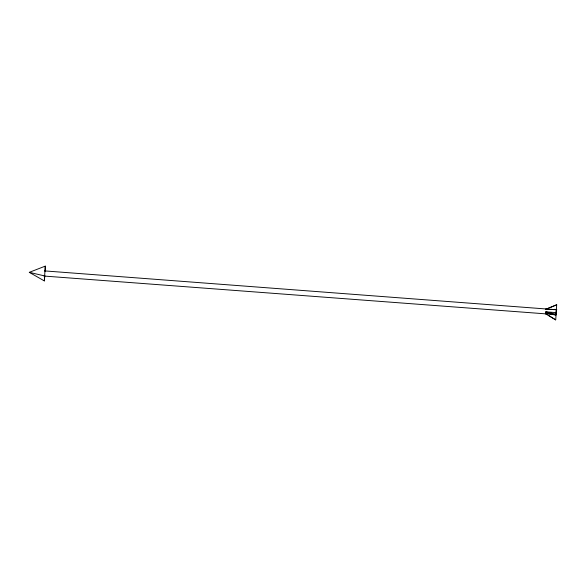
<?xml version="1.0" encoding="UTF-8"?>
<svg xmlns="http://www.w3.org/2000/svg" width="586" height="586" viewBox="0 0 586 586"><rect width="100%" height="100%" fill="white"/><g stroke="black" fill="none" stroke-linecap="round" stroke-linejoin="round"><path stroke-width="0.88" d="M44.324 280.906L45.269 266.125L29.3 272.336L44.324 280.906L44.836 275.596M45.254 271.171L45.269 266.125M545.683 312.821L545.742 311.833L556.077 312.616L555.704 315.165L545.683 312.821L547.405 312.953M555.704 315.165L556.077 312.616M547.28 314.733L545.742 313.854L555.696 319.875L556.07 314.638L44.001 276.05M556.326 310.023L556.7 304.779L545.991 309.24L556.385 309.708M556.356 309.869C554.107 322.534 559.542 306.72 553.77 309.672M556.7 304.779L545.991 309.24M555.696 319.875L548.826 315.612M546.057 308.925L547.778 309.056M550.357 309.254L552.078 309.386M44.39 270.886L547.265 309.056M546.027 309.078L552.049 309.54M548.298 312.521L550.02 312.653M545.742 311.833L555.77 314.184M29.3 272.336L44.338 275.86M556.385 311.056L556.319 312.038L556.693 309.489L556.385 311.056"/></g></svg>
